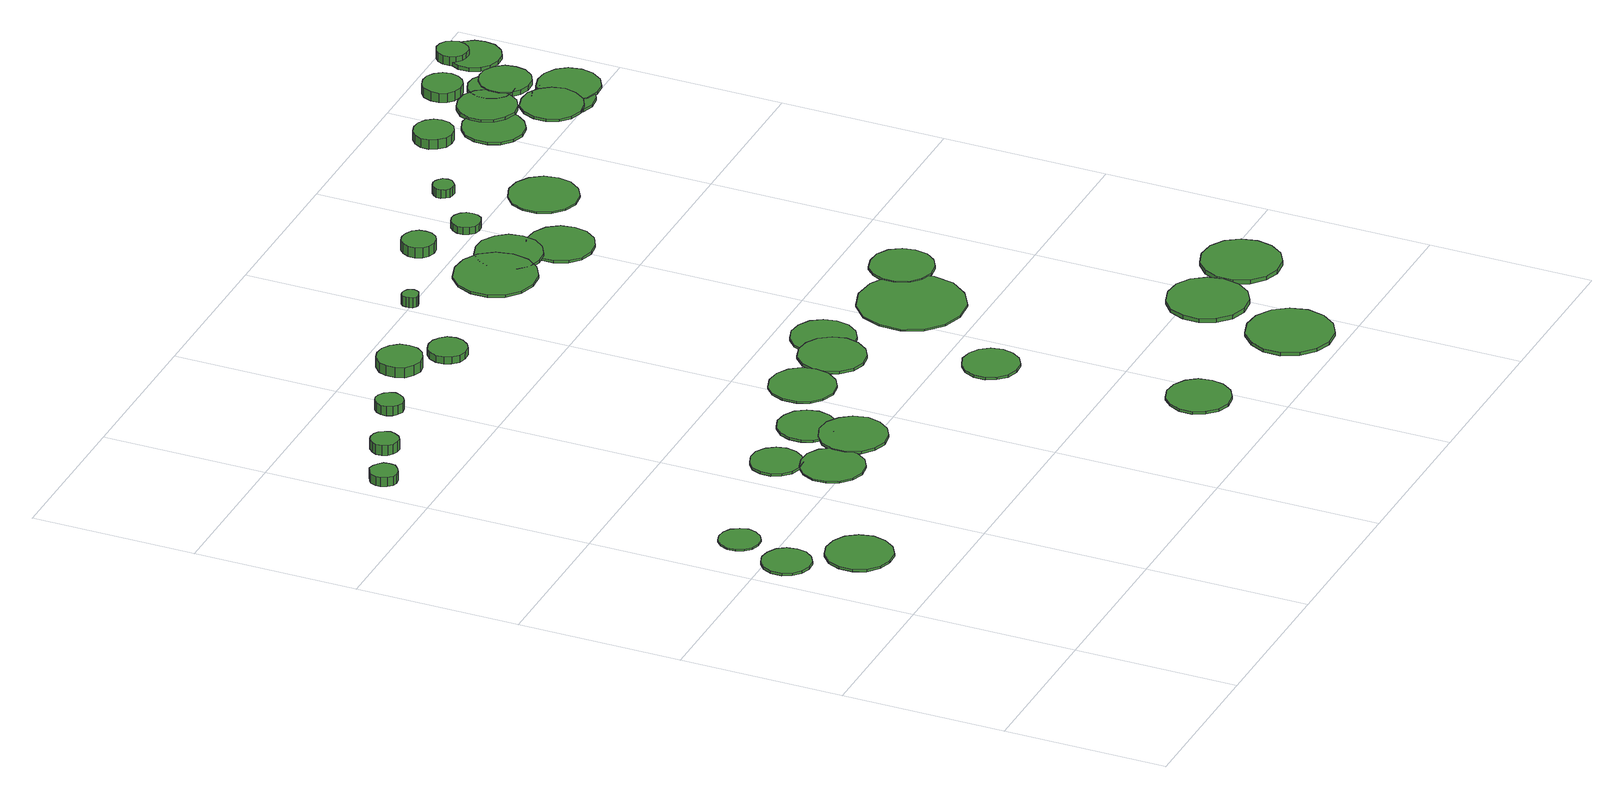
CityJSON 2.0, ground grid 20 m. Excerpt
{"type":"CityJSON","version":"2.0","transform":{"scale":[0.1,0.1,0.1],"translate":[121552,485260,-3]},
"CityObjects":{
"tree1":{"type":"SolitaryVegetationObject","attributes":{"function":"something"},"geometry":[{"type":"MultiSurface","lod":"1","boundaries":[[[0,1,2,3,4,5,6,7,8,9,10,11,12,13,14]],[[15,16,17,18,19,20,21,22,23,24,25,26,27,28,29]],[[0,29,28,1]],[[1,28,27,2]],[[2,27,26,3]],[[3,26,25,4]],[[4,25,24,5]],[[5,24,23,6]],[[6,23,22,7]],[[7,22,21,8]],[[8,21,20,9]],[[9,20,19,10]],[[10,19,18,11]],[[11,18,17,12]],[[12,17,16,13]],[[13,16,15,14]],[[14,15,29,0]]]}]},
"tree2":{"type":"SolitaryVegetationObject","attributes":{"function":"something"},"geometry":[{"type":"MultiSurface","lod":"1","boundaries":[[[30,31,32,33,34,35,36,37,38,39,40,41,42,43,44]],[[45,46,47,48,49,50,51,52,53,54,55,56,57,58,59]],[[30,59,58,31]],[[31,58,57,32]],[[32,57,56,33]],[[33,56,55,34]],[[34,55,54,35]],[[35,54,53,36]],[[36,53,52,37]],[[37,52,51,38]],[[38,51,50,39]],[[39,50,49,40]],[[40,49,48,41]],[[41,48,47,42]],[[42,47,46,43]],[[43,46,45,44]],[[44,45,59,30]]]}]},
"tree3":{"type":"SolitaryVegetationObject","attributes":{"function":"something"},"geometry":[{"type":"MultiSurface","lod":"1","boundaries":[[[60,61,62,63,64,65,66,67,68,69,70,71,72,73,74]],[[75,76,77,78,79,80,81,82,83,84,85,86,87,88,89]],[[60,89,88,61]],[[61,88,87,62]],[[62,87,86,63]],[[63,86,85,64]],[[64,85,84,65]],[[65,84,83,66]],[[66,83,82,67]],[[67,82,81,68]],[[68,81,80,69]],[[69,80,79,70]],[[70,79,78,71]],[[71,78,77,72]],[[72,77,76,73]],[[73,76,75,74]],[[74,75,89,60]]]}]},
"tree4":{"type":"SolitaryVegetationObject","attributes":{"function":"something"},"geometry":[{"type":"MultiSurface","lod":"1","boundaries":[[[90,91,92,93,94,95,96,97,98,99,100,101,102,103,104]],[[105,106,107,108,109,110,111,112,113,114,115,116,117,118,119]],[[90,119,118,91]],[[91,118,117,92]],[[92,117,116,93]],[[93,116,115,94]],[[94,115,114,95]],[[95,114,113,96]],[[96,113,112,97]],[[97,112,111,98]],[[98,111,110,99]],[[99,110,109,100]],[[100,109,108,101]],[[101,108,107,102]],[[102,107,106,103]],[[103,106,105,104]],[[104,105,119,90]]]}]},
"tree5":{"type":"SolitaryVegetationObject","attributes":{"function":"something"},"geometry":[{"type":"MultiSurface","lod":"1","boundaries":[[[120,121,122,123,124,125,126,127,128,129,130,131,132,133,134]],[[135,136,137,138,139,140,141,142,143,144,145,146,147,148,149]],[[120,149,148,121]],[[121,148,147,122]],[[122,147,146,123]],[[123,146,145,124]],[[124,145,144,125]],[[125,144,143,126]],[[126,143,142,127]],[[127,142,141,128]],[[128,141,140,129]],[[129,140,139,130]],[[130,139,138,131]],[[131,138,137,132]],[[132,137,136,133]],[[133,136,135,134]],[[134,135,149,120]]]}]},
"tree6":{"type":"SolitaryVegetationObject","attributes":{"function":"something"},"geometry":[{"type":"MultiSurface","lod":"1","boundaries":[[[150,151,152,153,154,155,156,157,158,159,160,161,162,163,164]],[[165,166,167,168,169,170,171,172,173,174,175,176,177,178,179]],[[150,179,178,151]],[[151,178,177,152]],[[152,177,176,153]],[[153,176,175,154]],[[154,175,174,155]],[[155,174,173,156]],[[156,173,172,157]],[[157,172,171,158]],[[158,171,170,159]],[[159,170,169,160]],[[160,169,168,161]],[[161,168,167,162]],[[162,167,166,163]],[[163,166,165,164]],[[164,165,179,150]]]}]},
"tree7":{"type":"SolitaryVegetationObject","attributes":{"function":"something"},"geometry":[{"type":"MultiSurface","lod":"1","boundaries":[[[180,181,182,183,184,185,186,187,188,189,190,191,192,193,194]],[[195,196,197,198,199,200,201,202,203,204,205,206,207,208,209]],[[180,209,208,181]],[[181,208,207,182]],[[182,207,206,183]],[[183,206,205,184]],[[184,205,204,185]],[[185,204,203,186]],[[186,203,202,187]],[[187,202,201,188]],[[188,201,200,189]],[[189,200,199,190]],[[190,199,198,191]],[[191,198,197,192]],[[192,197,196,193]],[[193,196,195,194]],[[194,195,209,180]]]}]},
"tree8":{"type":"SolitaryVegetationObject","attributes":{"function":"something"},"geometry":[{"type":"MultiSurface","lod":"1","boundaries":[[[210,211,212,213,214,215,216,217,218,219,220,221,222,223,224]],[[225,226,227,228,229,230,231,232,233,234,235,236,237,238,239]],[[210,239,238,211]],[[211,238,237,212]],[[212,237,236,213]],[[213,236,235,214]],[[214,235,234,215]],[[215,234,233,216]],[[216,233,232,217]],[[217,232,231,218]],[[218,231,230,219]],[[219,230,229,220]],[[220,229,228,221]],[[221,228,227,222]],[[222,227,226,223]],[[223,226,225,224]],[[224,225,239,210]]]}]},
"tree9":{"type":"SolitaryVegetationObject","attributes":{"function":"something"},"geometry":[{"type":"MultiSurface","lod":"1","boundaries":[[[240,241,242,243,244,245,246,247,248,249,250,251,252,253,254]],[[255,256,257,258,259,260,261,262,263,264,265,266,267,268,269]],[[240,269,268,241]],[[241,268,267,242]],[[242,267,266,243]],[[243,266,265,244]],[[244,265,264,245]],[[245,264,263,246]],[[246,263,262,247]],[[247,262,261,248]],[[248,261,260,249]],[[249,260,259,250]],[[250,259,258,251]],[[251,258,257,252]],[[252,257,256,253]],[[253,256,255,254]],[[254,255,269,240]]]}]},
"tree10":{"type":"SolitaryVegetationObject","attributes":{"function":"something"},"geometry":[{"type":"MultiSurface","lod":"1","boundaries":[[[270,271,272,273,274,275,276,277,278,279,280,281,282,283,284]],[[285,286,287,288,289,290,291,292,293,294,295,296,297,298,299]],[[270,299,298,271]],[[271,298,297,272]],[[272,297,296,273]],[[273,296,295,274]],[[274,295,294,275]],[[275,294,293,276]],[[276,293,292,277]],[[277,292,291,278]],[[278,291,290,279]],[[279,290,289,280]],[[280,289,288,281]],[[281,288,287,282]],[[282,287,286,283]],[[283,286,285,284]],[[284,285,299,270]]]}]},
"tree11":{"type":"SolitaryVegetationObject","attributes":{"function":"something"},"geometry":[{"type":"MultiSurface","lod":"1","boundaries":[[[300,301,302,303,304,305,306,307,308,309,310,311,312,313,314]],[[315,316,317,318,319,320,321,322,323,324,325,326,327,328,329]],[[300,329,328,301]],[[301,328,327,302]],[[302,327,326,303]],[[303,326,325,304]],[[304,325,324,305]],[[305,324,323,306]],[[306,323,322,307]],[[307,322,321,308]],[[308,321,320,309]],[[309,320,319,310]],[[310,319,318,311]],[[311,318,317,312]],[[312,317,316,313]],[[313,316,315,314]],[[314,315,329,300]]]}]},
"tree12":{"type":"SolitaryVegetationObject","attributes":{"function":"something"},"geometry":[{"type":"MultiSurface","lod":"1","boundaries":[[[330,331,332,333,334,335,336,337,338,339,340,341,342,343,344]],[[345,346,347,348,349,350,351,352,353,354,355,356,357,358,359]],[[330,359,358,331]],[[331,358,357,332]],[[332,357,356,333]],[[333,356,355,334]],[[334,355,354,335]],[[335,354,353,336]],[[336,353,352,337]],[[337,352,351,338]],[[338,351,350,339]],[[339,350,349,340]],[[340,349,348,341]],[[341,348,347,342]],[[342,347,346,343]],[[343,346,345,344]],[[344,345,359,330]]]}]},
"tree13":{"type":"SolitaryVegetationObject","attributes":{"function":"something"},"geometry":[{"type":"MultiSurface","lod":"1","boundaries":[[[360,361,362,363,364,365,366,367,368,369,370,371,372,373,374]],[[375,376,377,378,379,380,381,382,383,384,385,386,387,388,389]],[[360,389,388,361]],[[361,388,387,362]],[[362,387,386,363]],[[363,386,385,364]],[[364,385,384,365]],[[365,384,383,366]],[[366,383,382,367]],[[367,382,381,368]],[[368,381,380,369]],[[369,380,379,370]],[[370,379,378,371]],[[371,378,377,372]],[[372,377,376,373]],[[373,376,375,374]],[[374,375,389,360]]]}]},
"tree14":{"type":"SolitaryVegetationObject","attributes":{"function":"something"},"geometry":[{"type":"MultiSurface","lod":"1","boundaries":[[[390,391,392,393,394,395,396,397,398,399,400,401,402,403,404]],[[405,406,407,408,409,410,411,412,413,414,415,416,417,418,419]],[[390,419,418,391]],[[391,418,417,392]],[[392,417,416,393]],[[393,416,415,394]],[[394,415,414,395]],[[395,414,413,396]],[[396,413,412,397]],[[397,412,411,398]],[[398,411,410,399]],[[399,410,409,400]],[[400,409,408,401]],[[401,408,407,402]],[[402,407,406,403]],[[403,406,405,404]],[[404,405,419,390]]]}]},
"tree15":{"type":"SolitaryVegetationObject","attributes":{"function":"something"},"geometry":[{"type":"MultiSurface","lod":"1","boundaries":[[[420,421,422,423,424,425,426,427,428,429,430,431,432,433,434]],[[435,436,437,438,439,440,441,442,443,444,445,446,447,448,449]],[[420,449,448,421]],[[421,448,447,422]],[[422,447,446,423]],[[423,446,445,424]],[[424,445,444,425]],[[425,444,443,426]],[[426,443,442,427]],[[427,442,441,428]],[[428,441,440,429]],[[429,440,439,430]],[[430,439,438,431]],[[431,438,437,432]],[[432,437,436,433]],[[433,436,435,434]],[[434,435,449,420]]]}]},
"tree16":{"type":"SolitaryVegetationObject","attributes":{"function":"something"},"geometry":[{"type":"MultiSurface","lod":"1","boundaries":[[[450,451,452,453,454,455,456,457,458,459,460,461,462,463,464]],[[465,466,467,468,469,470,471,472,473,474,475,476,477,478,479]],[[450,479,478,451]],[[451,478,477,452]],[[452,477,476,453]],[[453,476,475,454]],[[454,475,474,455]],[[455,474,473,456]],[[456,473,472,457]],[[457,472,471,458]],[[458,471,470,459]],[[459,470,469,460]],[[460,469,468,461]],[[461,468,467,462]],[[462,467,466,463]],[[463,466,465,464]],[[464,465,479,450]]]}]},
"tree17":{"type":"SolitaryVegetationObject","attributes":{"function":"something"},"geometry":[{"type":"MultiSurface","lod":"1","boundaries":[[[480,481,482,483,484,485,486,487,488,489,490,491,492,493,494]],[[495,496,497,498,499,500,501,502,503,504,505,506,507,508,509]],[[480,509,508,481]],[[481,508,507,482]],[[482,507,506,483]],[[483,506,505,484]],[[484,505,504,485]],[[485,504,503,486]],[[486,503,502,487]],[[487,502,501,488]],[[488,501,500,489]],[[489,500,499,490]],[[490,499,498,491]],[[491,498,497,492]],[[492,497,496,493]],[[493,496,495,494]],[[494,495,509,480]]]}]},
"tree18":{"type":"SolitaryVegetationObject","attributes":{"function":"something"},"geometry":[{"type":"MultiSurface","lod":"1","boundaries":[[[510,511,512,513,514,515,516,517,518,519,520,521,522,523,524]],[[525,526,527,528,529,530,531,532,533,534,535,536,537,538,539]],[[510,539,538,511]],[[511,538,537,512]],[[512,537,536,513]],[[513,536,535,514]],[[514,535,534,515]],[[515,534,533,516]],[[516,533,532,517]],[[517,532,531,518]],[[518,531,530,519]],[[519,530,529,520]],[[520,529,528,521]],[[521,528,527,522]],[[522,527,526,523]],[[523,526,525,524]],[[524,525,539,510]]]}]},
"tree19":{"type":"SolitaryVegetationObject","attributes":{"function":"something"},"geometry":[{"type":"MultiSurface","lod":"1","boundaries":[[[540,541,542,543,544,545,546,547,548,549,550,551,552,553,554]],[[555,556,557,558,559,560,561,562,563,564,565,566,567,568,569]],[[540,569,568,541]],[[541,568,567,542]],[[542,567,566,543]],[[543,566,565,544]],[[544,565,564,545]],[[545,564,563,546]],[[546,563,562,547]],[[547,562,561,548]],[[548,561,560,549]],[[549,560,559,550]],[[550,559,558,551]],[[551,558,557,552]],[[552,557,556,553]],[[553,556,555,554]],[[554,555,569,540]]]}]},
"tree20":{"type":"SolitaryVegetationObject","attributes":{"function":"something"},"geometry":[{"type":"MultiSurface","lod":"1","boundaries":[[[570,571,572,573,574,575,576,577,578,579,580,581,582,583,584]],[[585,586,587,588,589,590,591,592,593,594,595,596,597,598,599]],[[570,599,598,571]],[[571,598,597,572]],[[572,597,596,573]],[[573,596,595,574]],[[574,595,594,575]],[[575,594,593,576]],[[576,593,592,577]],[[577,592,591,578]],[[578,591,590,579]],[[579,590,589,580]],[[580,589,588,581]],[[581,588,587,582]],[[582,587,586,583]],[[583,586,585,584]],[[584,585,599,570]]]}]},
"tree21":{"type":"SolitaryVegetationObject","attributes":{"function":"something"},"geometry":[{"type":"MultiSurface","lod":"1","boundaries":[[[600,601,602,603,604,605,606,607,608,609,610,611,612,613,614]],[[615,616,617,618,619,620,621,622,623,624,625,626,627,628,629]],[[600,629,628,601]],[[601,628,627,602]],[[602,627,626,603]],[[603,626,625,604]],[[604,625,624,605]],[[605,624,623,606]],[[606,623,622,607]],[[607,622,621,608]],[[608,621,620,609]],[[609,620,619,610]],[[610,619,618,611]],[[611,618,617,612]],[[612,617,616,613]],[[613,616,615,614]],[[614,615,629,600]]]}]},
"tree22":{"type":"SolitaryVegetationObject","attributes":{"function":"something"},"geometry":[{"type":"MultiSurface","lod":"1","boundaries":[[[630,631,632,633,634,635,636,637,638,639,640,641,642,643,644]],[[645,646,647,648,649,650,651,652,653,654,655,656,657,658,659]],[[630,659,658,631]],[[631,658,657,632]],[[632,657,656,633]],[[633,656,655,634]],[[634,655,654,635]],[[635,654,653,636]],[[636,653,652,637]],[[637,652,651,638]],[[638,651,650,639]],[[639,650,649,640]],[[640,649,648,641]],[[641,648,647,642]],[[642,647,646,643]],[[643,646,645,644]],[[644,645,659,630]]]}]},
"tree23":{"type":"SolitaryVegetationObject","attributes":{"function":"something"},"geometry":[{"type":"MultiSurface","lod":"1","boundaries":[[[660,661,662,663,664,665,666,667,668,669,670,671,672,673,674]],[[675,676,677,678,679,680,681,682,683,684,685,686,687,688,689]],[[660,689,688,661]],[[661,688,687,662]],[[662,687,686,663]],[[663,686,685,664]],[[664,685,684,665]],[[665,684,683,666]],[[666,683,682,667]],[[667,682,681,668]],[[668,681,680,669]],[[669,680,679,670]],[[670,679,678,671]],[[671,678,677,672]],[[672,677,676,673]],[[673,676,675,674]],[[674,675,689,660]]]}]},
"tree24":{"type":"SolitaryVegetationObject","attributes":{"function":"something"},"geometry":[{"type":"MultiSurface","lod":"1","boundaries":[[[690,691,692,693,694,695,696,697,698,699,700,701,702,703,704]],[[705,706,707,708,709,710,711,712,713,714,715,716,717,718,719]],[[690,719,718,691]],[[691,718,717,692]],[[692,717,716,693]],[[693,716,715,694]],[[694,715,714,695]],[[695,714,713,696]],[[696,713,712,697]],[[697,712,711,698]],[[698,711,710,699]],[[699,710,709,700]],[[700,709,708,701]],[[701,708,707,702]],[[702,707,706,703]],[[703,706,705,704]],[[704,705,719,690]]]}]},
"tree25":{"type":"SolitaryVegetationObject","attributes":{"function":"something"},"geometry":[{"type":"MultiSurface","lod":"1","boundaries":[[[720,721,722,723,724,725,726,727,728,729,730,731,732,733,734]],[[735,736,737,738,739,740,741,742,743,744,745,746,747,748,749]],[[720,749,748,721]],[[721,748,747,722]],[[722,747,746,723]],[[723,746,745,724]],[[724,745,744,725]],[[725,744,743,726]],[[726,743,742,727]],[[727,742,741,728]],[[728,741,740,729]],[[729,740,739,730]],[[730,739,738,731]],[[731,738,737,732]],[[732,737,736,733]],[[733,736,735,734]],[[734,735,749,720]]]}]},
"tree26":{"type":"SolitaryVegetationObject","attributes":{"function":"something"},"geometry":[{"type":"MultiSurface","lod":"1","boundaries":[[[750,751,752,753,754,755,756,757,758,759,760,761,762,763,764]],[[765,766,767,768,769,770,771,772,773,774,775,776,777,778,779]],[[750,779,778,751]],[[751,778,777,752]],[[752,777,776,753]],[[753,776,775,754]],[[754,775,774,755]],[[755,774,773,756]],[[756,773,772,757]],[[757,772,771,758]],[[758,771,770,759]],[[759,770,769,760]],[[760,769,768,761]],[[761,768,767,762]],[[762,767,766,763]],[[763,766,765,764]],[[764,765,779,750]]]}]},
"tree27":{"type":"SolitaryVegetationObject","attributes":{"function":"something"},"geometry":[{"type":"MultiSurface","lod":"1","boundaries":[[[780,781,782,783,784,785,786,787,788,789,790,791,792,793,794]],[[795,796,797,798,799,800,801,802,803,804,805,806,807,808,809]],[[780,809,808,781]],[[781,808,807,782]],[[782,807,806,783]],[[783,806,805,784]],[[784,805,804,785]],[[785,804,803,786]],[[786,803,802,787]],[[787,802,801,788]],[[788,801,800,789]],[[789,800,799,790]],[[790,799,798,791]],[[791,798,797,792]],[[792,797,796,793]],[[793,796,795,794]],[[794,795,809,780]]]}]},
"tree28":{"type":"SolitaryVegetationObject","attributes":{"function":"something"},"geometry":[{"type":"MultiSurface","lod":"1","boundaries":[[[810,811,812,813,814,815,816,817,818,819,820,821,822,823,824]],[[825,826,827,828,829,830,831,832,833,834,835,836,837,838,839]],[[810,839,838,811]],[[811,838,837,812]],[[812,837,836,813]],[[813,836,835,814]],[[814,835,834,815]],[[815,834,833,816]],[[816,833,832,817]],[[817,832,831,818]],[[818,831,830,819]],[[819,830,829,820]],[[820,829,828,821]],[[821,828,827,822]],[[822,827,826,823]],[[823,826,825,824]],[[824,825,839,810]]]}]},
"tree29":{"type":"SolitaryVegetationObject","attributes":{"function":"something"},"geometry":[{"type":"MultiSurface","lod":"1","boundaries":[[[840,841,842,843,844,845,846,847,848,849,850,851,852,853,854]],[[855,856,857,858,859,860,861,862,863,864,865,866,867,868,869]],[[840,869,868,841]],[[841,868,867,842]],[[842,867,866,843]],[[843,866,865,844]],[[844,865,864,845]],[[845,864,863,846]],[[846,863,862,847]],[[847,862,861,848]],[[848,861,860,849]],[[849,860,859,850]],[[850,859,858,851]],[[851,858,857,852]],[[852,857,856,853]],[[853,856,855,854]],[[854,855,869,840]]]}]},
"tree30":{"type":"SolitaryVegetationObject","attributes":{"function":"something"},"geometry":[{"type":"MultiSurface","lod":"1","boundaries":[[[870,871,872,873,874,875,876,877,878,879,880,881,882,883,884]],[[885,886,887,888,889,890,891,892,893,894,895,896,897,898,899]],[[870,899,898,871]],[[871,898,897,872]],[[872,897,896,873]],[[873,896,895,874]],[[874,895,894,875]],[[875,894,893,876]],[[876,893,892,877]],[[877,892,891,878]],[[878,891,890,879]],[[879,890,889,880]],[[880,889,888,881]],[[881,888,887,882]],[[882,887,886,883]],[[883,886,885,884]],[[884,885,899,870]]]}]},
"tree31":{"type":"SolitaryVegetationObject","attributes":{"function":"something"},"geometry":[{"type":"MultiSurface","lod":"1","boundaries":[[[900,901,902,903,904,905,906,907,908,909,910,911,912,913,914]],[[915,916,917,918,919,920,921,922,923,924,925,926,927,928,929]],[[900,929,928,901]],[[901,928,927,902]],[[902,927,926,903]],[[903,926,925,904]],[[904,925,924,905]],[[905,924,923,906]],[[906,923,922,907]],[[907,922,921,908]],[[908,921,920,909]],[[909,920,919,910]],[[910,919,918,911]],[[911,918,917,912]],[[912,917,916,913]],[[913,916,915,914]],[[914,915,929,900]]]}]},
"tree32":{"type":"SolitaryVegetationObject","attributes":{"function":"something"},"geometry":[{"type":"MultiSurface","lod":"1","boundaries":[[[930,931,932,933,934,935,936,937,938,939,940,941,942,943,944]],[[945,946,947,948,949,950,951,952,953,954,955,956,957,958,959]],[[930,959,958,931]],[[931,958,957,932]],[[932,957,956,933]],[[933,956,955,934]],[[934,955,954,935]],[[935,954,953,936]],[[936,953,952,937]],[[937,952,951,938]],[[938,951,950,939]],[[939,950,949,940]],[[940,949,948,941]],[[941,948,947,942]],[[942,947,946,943]],[[943,946,945,944]],[[944,945,959,930]]]}]},
"tree33":{"type":"SolitaryVegetationObject","attributes":{"function":"something"},"geometry":[{"type":"MultiSurface","lod":"1","boundaries":[[[960,961,962,963,964,965,966,967,968,969,970,971,972,973,974]],[[975,976,977,978,979,980,981,982,983,984,985,986,987,988,989]],[[960,989,988,961]],[[961,988,987,962]],[[962,987,986,963]],[[963,986,985,964]],[[964,985,984,965]],[[965,984,983,966]],[[966,983,982,967]],[[967,982,981,968]],[[968,981,980,969]],[[969,980,979,970]],[[970,979,978,971]],[[971,978,977,972]],[[972,977,976,973]],[[973,976,975,974]],[[974,975,989,960]]]}]},
"tree34":{"type":"SolitaryVegetationObject","attributes":{"function":"something"},"geometry":[{"type":"MultiSurface","lod":"1","boundaries":[[[990,991,992,993,994,995,996,997,998,999,1000,1001,1002,1003,1004]],[[1005,1006,1007,1008,1009,1010,1011,1012,1013,1014,1015,1016,1017,1018,1019]],[[990,1019,1018,991]],[[991,1018,1017,992]],[[992,1017,1016,993]],[[993,1016,1015,994]],[[994,1015,1014,995]],[[995,1014,1013,996]],[[996,1013,1012,997]],[[997,1012,1011,998]],[[998,1011,1010,999]],[[999,1010,1009,1000]],[[1000,1009,1008,1001]],[[1001,1008,1007,1002]],[[1002,1007,1006,1003]],[[1003,1006,1005,1004]],[[1004,1005,1019,990]]]}]},
"tree35":{"type":"SolitaryVegetationObject","attributes":{"function":"something"},"geometry":[{"type":"MultiSurface","lod":"1","boundaries":[[[1020,1021,1022,1023,1024,1025,1026,1027,1028,1029,1030,1031,1032,1033,1034]],[[1035,1036,1037,1038,1039,1040,1041,1042,1043,1044,1045,1046,1047,1048,1049]],[[1020,1049,1048,1021]],[[1021,1048,1047,1022]],[[1022,1047,1046,1023]],[[1023,1046,1045,1024]],[[1024,1045,1044,1025]],[[1025,1044,1043,1026]],[[1026,1043,1042,1027]],[[1027,1042,1041,1028]],[[1028,1041,1040,1029]],[[1029,1040,1039,1030]],[[1030,1039,1038,1031]],[[1031,1038,1037,1032]],[[1032,1037,1036,1033]],[[1033,1036,1035,1034]],[[1034,1035,1049,1020]]]}]},
"tree36":{"type":"SolitaryVegetationObject","attributes":{"function":"something"},"geometry":[{"type":"MultiSurface","lod":"1","boundaries":[[[1050,1051,1052,1053,1054,1055,1056,1057,1058,1059,1060,1061,1062,1063,1064]],[[1065,1066,1067,1068,1069,1070,1071,1072,1073,1074,1075,1076,1077,1078,1079]],[[1050,1079,1078,1051]],[[1051,1078,1077,1052]],[[1052,1077,1076,1053]],[[1053,1076,1075,1054]],[[1054,1075,1074,1055]],[[1055,1074,1073,1056]],[[1056,1073,1072,1057]],[[1057,1072,1071,1058]],[[1058,1071,1070,1059]],[[1059,1070,1069,1060]],[[1060,1069,1068,1061]],[[1061,1068,1067,1062]],[[1062,1067,1066,1063]],[[1063,1066,1065,1064]],[[1064,1065,1079,1050]]]}]},
"tree37":{"type":"SolitaryVegetationObject","attributes":{"function":"something"},"geometry":[{"type":"MultiSurface","lod":"1","boundaries":[[[1080,1081,1082,1083,1084,1085,1086,1087,1088,1089,1090,1091,1092,1093,1094]],[[1095,1096,1097,1098,1099,1100,1101,1102,1103,1104,1105,1106,1107,1108,1109]],[[1080,1109,1108,1081]],[[1081,1108,1107,1082]],[[1082,1107,1106,1083]],[[1083,1106,1105,1084]],[[1084,1105,1104,1085]],[[1085,1104,1103,1086]],[[1086,1103,1102,1087]],[[1087,1102,1101,1088]],[[1088,1101,1100,1089]],[[1089,1100,1099,1090]],[[1090,1099,1098,1091]],[[1091,1098,1097,1092]],[[1092,1097,1096,1093]],[[1093,1096,1095,1094]],[[1094,1095,1109,1080]]]}]},
"tree38":{"type":"SolitaryVegetationObject","attributes":{"function":"something"},"geometry":[{"type":"MultiSurface","lod":"1","boundaries":[[[1110,1111,1112,1113,1114,1115,1116,1117,1118,1119,1120,1121,1122,1123,1124]],[[1125,1126,1127,1128,1129,1130,1131,1132,1133,1134,1135,1136,1137,1138,1139]],[[1110,1139,1138,1111]],[[1111,1138,1137,1112]],[[1112,1137,1136,1113]],[[1113,1136,1135,1114]],[[1114,1135,1134,1115]],[[1115,1134,1133,1116]],[[1116,1133,1132,1117]],[[1117,1132,1131,1118]],[[1118,1131,1130,1119]],[[1119,1130,1129,1120]],[[1120,1129,1128,1121]],[[1121,1128,1127,1122]],[[1122,1127,1126,1123]],[[1123,1126,1125,1124]],[[1124,1125,1139,1110]]]}]},
"tree39":{"type":"SolitaryVegetationObject","attributes":{"function":"something"},"geometry":[{"type":"MultiSurface","lod":"1","boundaries":[[[1140,1141,1142,1143,1144,1145,1146,1147,1148,1149,1150,1151,1152,1153,1154]],[[1155,1156,1157,1158,1159,1160,1161,1162,1163,1164,1165,1166,1167,1168,1169]],[[1140,1169,1168,1141]],[[1141,1168,1167,1142]],[[1142,1167,1166,1143]],[[1143,1166,1165,1144]],[[1144,1165,1164,1145]],[[1145,1164,1163,1146]],[[1146,1163,1162,1147]],[[1147,1162,1161,1148]],[[1148,1161,1160,1149]],[[1149,1160,1159,1150]],[[1150,1159,1158,1151]],[[1151,1158,1157,1152]],[[1152,1157,1156,1153]],[[1153,1156,1155,1154]],[[1154,1155,1169,1140]]]}]},
"tree40":{"type":"SolitaryVegetationObject","attributes":{"function":"something"},"geometry":[{"type":"MultiSurface","lod":"1","boundaries":[[[1170,1171,1172,1173,1174,1175,1176,1177,1178,1179,1180,1181,1182,1183,1184]],[[1185,1186,1187,1188,1189,1190,1191,1192,1193,1194,1195,1196,1197,1198,1199]],[[1170,1199,1198,1171]],[[1171,1198,1197,1172]],[[1172,1197,1196,1173]],[[1173,1196,1195,1174]],[[1174,1195,1194,1175]],[[1175,1194,1193,1176]],[[1176,1193,1192,1177]],[[1177,1192,1191,1178]],[[1178,1191,1190,1179]],[[1179,1190,1189,1180]],[[1180,1189,1188,1181]],[[1181,1188,1187,1182]],[[1182,1187,1186,1183]],[[1183,1186,1185,1184]],[[1184,1185,1199,1170]]]}]},
"tree41":{"type":"SolitaryVegetationObject","attributes":{"function":"something"},"geometry":[{"type":"MultiSurface","lod":"1","boundaries":[[[1200,1201,1202,1203,1204,1205,1206,1207,1208,1209,1210,1211,1212,1213,1214]],[[1215,1216,1217,1218,1219,1220,1221,1222,1223,1224,1225,1226,1227,1228,1229]],[[1200,1229,1228,1201]],[[1201,1228,1227,1202]],[[1202,1227,1226,1203]],[[1203,1226,1225,1204]],[[1204,1225,1224,1205]],[[1205,1224,1223,1206]],[[1206,1223,1222,1207]],[[1207,1222,1221,1208]],[[1208,1221,1220,1209]],[[1209,1220,1219,1210]],[[1210,1219,1218,1211]],[[1211,1218,1217,1212]],[[1212,1217,1216,1213]],[[1213,1216,1215,1214]],[[1214,1215,1229,1200]]]}]}
},
"vertices":[
[73,375,17],[71,387,17],[64,397,17],[53,403,17],[41,405,17],[29,401,17],[20,393,17],[15,382,17],[15,369,17],[20,358,17],[29,350,17],[41,346,17],[53,347,17],[64,354,17],[71,363,17],[71,363,14],[64,354,14],[53,347,14],[41,346,14],[29,350,14],[20,358,14],[15,369,14],[15,382,14],[20,393,14],[29,401,14],[41,405,14],[53,403,14],[64,397,14],[71,387,14],[73,375,14],
[136,308,16],[132,325,16],[123,338,16],[108,346,16],[92,348,16],[76,343,16],[63,332,16],[57,317,16],[57,300,16],[63,285,16],[76,274,16],[92,269,16],[108,270,16],[123,279,16],[132,292,16],[132,292,13],[123,279,13],[108,270,13],[92,269,13],[76,274,13],[63,285,13],[57,300,13],[57,317,13],[63,332,13],[76,343,13],[92,348,13],[108,346,13],[123,338,13],[132,325,13],[136,308,13],
[94,444,16],[91,454,16],[85,463,16],[76,468,16],[66,469,16],[56,466,16],[49,459,16],[45,449,16],[45,439,16],[49,430,16],[56,423,16],[66,420,16],[76,421,16],[85,426,16],[91,434,16],[91,434,14],[85,426,14],[76,421,14],[66,420,14],[56,423,14],[49,430,14],[45,439,14],[45,449,14],[49,459,14],[56,466,14],[66,469,14],[76,468,14],[85,463,14],[91,454,14],[94,444,14],
[38,863,34],[37,870,34],[32,875,34],[26,879,34],[19,880,34],[13,877,34],[8,873,34],[5,866,34],[5,860,34],[8,853,34],[13,848,34],[19,846,34],[26,847,34],[32,851,34],[37,856,34],[37,856,22],[32,851,22],[26,847,22],[19,846,22],[13,848,22],[8,853,22],[5,860,22],[5,866,22],[8,873,22],[13,877,22],[19,880,22],[26,879,22],[32,875,22],[37,870,22],[38,863,22],
[103,890,35],[101,897,35],[97,903,35],[91,906,35],[84,907,35],[78,905,35],[73,900,35],[70,894,35],[70,887,35],[73,881,35],[78,876,35],[84,874,35],[91,874,35],[97,878,35],[101,884,35],[101,884,22],[97,878,22],[91,874,22],[84,874,22],[78,876,22],[73,881,22],[70,887,22],[70,894,22],[73,900,22],[78,905,22],[84,907,22],[91,906,22],[97,903,22],[101,897,22],[103,890,22],
[303,415,16],[300,431,16],[291,444,16],[277,452,16],[261,453,16],[246,448,16],[234,438,16],[227,423,16],[227,407,16],[234,393,16],[246,382,16],[261,377,16],[277,379,16],[291,387,16],[300,400,16],[300,400,14],[291,387,14],[277,379,14],[261,377,14],[246,382,14],[234,393,14],[227,407,14],[227,423,14],[234,438,14],[246,448,14],[261,453,14],[277,452,14],[291,444,14],[300,431,14],[303,415,14],
[279,478,16],[276,490,16],[269,500,16],[258,507,16],[245,508,16],[233,504,16],[223,496,16],[218,484,16],[218,471,16],[223,460,16],[233,451,16],[245,447,16],[258,448,16],[269,455,16],[276,465,16],[276,465,13],[269,455,13],[258,448,13],[245,447,13],[233,451,13],[223,460,13],[218,471,13],[218,484,13],[223,496,13],[233,504,13],[245,508,13],[258,507,13],[269,500,13],[276,490,13],[279,478,13],
[189,922,33],[187,929,33],[183,934,33],[177,938,33],[170,939,33],[164,937,33],[159,932,33],[156,926,33],[156,919,33],[159,912,33],[164,908,33],[170,905,33],[177,906,33],[183,910,33],[187,915,33],[187,915,21],[183,910,21],[177,906,21],[170,905,21],[164,908,21],[159,912,21],[156,919,21],[156,926,21],[159,932,21],[164,937,21],[170,939,21],[177,938,21],[183,934,21],[187,929,21],[189,922,21],
[378,421,17],[374,438,17],[364,451,17],[350,460,17],[333,462,17],[317,456,17],[304,445,17],[297,430,17],[297,413,17],[304,397,17],[317,386,17],[333,381,17],[350,383,17],[364,391,17],[374,405,17],[374,405,14],[364,391,14],[350,383,14],[333,381,14],[317,386,14],[304,397,14],[297,413,14],[297,430,14],[304,445,14],[317,456,14],[333,462,14],[350,460,14],[364,451,14],[374,438,14],[378,421,14],
[370,478,16],[367,492,16],[359,504,16],[346,511,16],[332,513,16],[318,508,16],[307,498,16],[302,485,16],[302,471,16],[307,458,16],[318,448,16],[332,444,16],[346,445,16],[359,452,16],[367,464,16],[367,464,13],[359,452,13],[346,445,13],[332,444,13],[318,448,13],[307,458,13],[302,471,13],[302,485,13],[307,498,13],[318,508,13],[332,513,13],[346,511,13],[359,504,13],[367,492,13],[370,478,13],
[292,950,34],[290,961,34],[283,970,34],[273,976,34],[262,977,34],[252,974,34],[243,966,34],[239,956,34],[239,945,34],[243,934,34],[252,927,34],[262,923,34],[273,925,34],[283,930,34],[290,939,34],[290,939,21],[283,930,21],[273,925,21],[262,923,21],[252,927,21],[243,934,21],[239,945,21],[239,956,21],[243,966,21],[252,974,21],[262,977,21],[273,976,21],[283,970,21],[290,961,21],[292,950,21],
[453,518,18],[450,534,18],[440,547,18],[426,555,18],[410,557,18],[394,552,18],[382,541,18],[376,526,18],[376,509,18],[382,494,18],[394,484,18],[410,478,18],[426,480,18],[440,488,18],[450,502,18],[450,502,16],[440,488,16],[426,480,16],[410,478,16],[394,484,16],[382,494,16],[376,509,16],[376,526,16],[382,541,16],[394,552,16],[410,557,16],[426,555,16],[440,547,16],[450,534,16],[453,518,16],
[337,912,29],[335,922,29],[329,929,29],[321,934,29],[311,935,29],[302,932,29],[295,926,29],[291,917,29],[291,907,29],[295,899,29],[302,892,29],[311,889,29],[321,890,29],[329,895,29],[335,903,29],[335,903,20],[329,895,20],[321,890,20],[311,889,20],[302,892,20],[295,899,20],[291,907,20],[291,917,20],[295,926,20],[302,932,20],[311,935,20],[321,934,20],[329,929,20],[335,922,20],[337,912,20],
[611,98,17],[608,114,17],[599,126,17],[585,134,17],[569,136,17],[554,131,17],[543,120,17],[536,106,17],[536,90,17],[543,76,17],[554,65,17],[569,60,17],[585,62,17],[599,70,17],[608,83,17],[608,83,14],[599,70,14],[585,62,14],[569,60,14],[554,65,14],[543,76,14],[536,90,14],[536,106,14],[543,120,14],[554,131,14],[569,136,14],[585,134,14],[599,126,14],[608,114,14],[611,98,14],
[534,516,16],[530,532,16],[520,546,16],[506,554,16],[490,556,16],[474,551,16],[461,539,16],[455,524,16],[455,508,16],[461,493,16],[474,481,16],[490,476,16],[506,478,16],[520,486,16],[530,500,16],[530,500,13],[520,486,13],[506,478,13],[490,476,13],[474,481,13],[461,493,13],[455,508,13],[455,524,13],[461,539,13],[474,551,13],[490,556,13],[506,554,13],[520,546,13],[530,532,13],[534,516,13],
[585,345,14],[582,359,14],[574,370,14],[562,377,14],[548,379,14],[534,374,14],[524,365,14],[518,352,14],[518,338,14],[524,326,14],[534,316,14],[548,312,14],[562,313,14],[574,320,14],[582,332,14],[582,332,11],[574,320,11],[562,313,11],[548,312,11],[534,316,11],[524,326,11],[518,338,11],[518,352,11],[524,365,11],[534,374,11],[548,379,11],[562,377,11],[574,370,11],[582,359,11],[585,345,11],
[570,544,13],[567,559,13],[558,572,13],[544,580,13],[528,582,13],[513,577,13],[501,566,13],[495,551,13],[495,536,13],[501,521,13],[513,510,13],[528,505,13],[544,507,13],[558,515,13],[567,528,13],[567,528,10],[558,515,10],[544,507,10],[528,505,10],[513,510,10],[501,521,10],[495,536,10],[495,551,10],[501,566,10],[513,577,10],[528,582,10],[544,580,10],[558,572,10],[567,559,10],[570,544,10],
[408,995,35],[407,999,35],[405,1002,35],[401,1004,35],[397,1005,35],[393,1004,35],[390,1001,35],[389,997,35],[389,993,35],[390,989,35],[393,986,35],[397,985,35],[401,986,35],[405,988,35],[407,991,35],[407,991,22],[405,988,22],[401,986,22],[397,985,22],[393,986,22],[390,989,22],[389,993,22],[389,997,22],[390,1001,22],[393,1004,22],[397,1005,22],[401,1004,22],[405,1002,22],[407,999,22],[408,995,22],
[793,59,22],[788,80,22],[776,97,22],[757,108,22],[736,110,22],[716,104,22],[700,89,22],[691,70,22],[691,49,22],[700,29,22],[716,15,22],[736,8,22],[757,10,22],[776,21,22],[788,38,22],[788,38,18],[776,21,18],[757,10,18],[736,8,18],[716,15,18],[700,29,18],[691,49,18],[691,70,18],[700,89,18],[716,104,18],[736,110,18],[757,108,18],[776,97,18],[788,80,18],[793,59,18],
[549,934,21],[545,954,21],[533,971,21],[515,981,21],[495,983,21],[475,977,21],[460,963,21],[452,944,21],[452,924,21],[460,905,21],[475,892,21],[495,886,21],[515,888,21],[533,898,21],[545,914,21],[545,914,18],[533,898,18],[515,888,18],[495,886,18],[475,892,18],[460,905,18],[452,924,18],[452,944,18],[460,963,18],[475,977,18],[495,983,18],[515,981,18],[533,971,18],[545,954,18],[549,934,18],
[708,484,12],[703,510,12],[687,531,12],[664,544,12],[638,547,12],[613,539,12],[593,521,12],[583,497,12],[583,471,12],[593,446,12],[613,429,12],[638,421,12],[664,423,12],[687,437,12],[703,458,12],[703,458,10],[687,437,10],[664,423,10],[638,421,10],[613,429,10],[593,446,10],[583,471,10],[583,497,10],[593,521,10],[613,539,10],[638,547,10],[664,544,10],[687,531,10],[703,510,10],[708,484,10],
[528,1033,39],[527,1041,39],[522,1048,39],[514,1052,39],[506,1053,39],[498,1051,39],[492,1045,39],[488,1037,39],[488,1029,39],[492,1021,39],[498,1016,39],[506,1013,39],[514,1014,39],[522,1018,39],[527,1025,39],[527,1025,26],[522,1018,26],[514,1014,26],[506,1013,26],[498,1016,26],[492,1021,26],[488,1029,26],[488,1037,26],[492,1045,26],[498,1051,26],[506,1053,26],[514,1052,26],[522,1048,26],[527,1041,26],[528,1033,26],
[820,175,21],[816,194,21],[805,210,21],[788,220,21],[768,222,21],[749,216,21],[734,203,21],[726,185,21],[726,165,21],[734,147,21],[749,133,21],[768,127,21],[788,129,21],[805,139,21],[816,155,21],[816,155,16],[805,139,16],[788,129,16],[768,127,16],[749,133,16],[734,147,16],[726,165,16],[726,185,16],[734,203,16],[749,216,16],[768,222,16],[788,220,16],[805,210,16],[816,194,16],[820,175,16],
[591,941,21],[588,957,21],[578,970,21],[563,979,21],[547,980,21],[531,975,21],[519,964,21],[512,949,21],[512,932,21],[519,917,21],[531,906,21],[547,901,21],[563,903,21],[578,911,21],[588,924,21],[588,924,18],[578,911,18],[563,903,18],[547,901,18],[531,906,18],[519,917,18],[512,932,18],[512,949,18],[519,964,18],[531,975,18],[547,980,18],[563,979,18],[578,970,18],[588,957,18],[591,941,18],
[637,897,18],[634,913,18],[624,927,18],[609,935,18],[593,937,18],[577,931,18],[565,920,18],[558,905,18],[558,889,18],[565,873,18],[577,862,18],[593,857,18],[609,859,18],[624,867,18],[634,881,18],[634,881,15],[624,867,15],[609,859,15],[593,857,15],[577,862,15],[565,873,15],[558,889,15],[558,905,15],[565,920,15],[577,931,15],[593,937,15],[609,935,15],[624,927,15],[634,913,15],[637,897,15],
[753,527,13],[750,542,13],[741,555,13],[727,563,13],[711,564,13],[696,560,13],[685,549,13],[678,535,13],[678,519,13],[685,504,13],[696,494,13],[711,489,13],[727,491,13],[741,499,13],[750,511,13],[750,511,10],[741,499,10],[727,491,10],[711,489,10],[696,494,10],[685,504,10],[678,519,10],[678,535,10],[685,549,10],[696,560,10],[711,564,10],[727,563,10],[741,555,10],[750,542,10],[753,527,10],
[602,1008,29],[601,1015,29],[597,1021,29],[590,1025,29],[583,1026,29],[576,1023,29],[571,1018,29],[568,1012,29],[568,1005,29],[571,998,29],[576,993,29],[583,991,29],[590,992,29],[597,995,29],[601,1001,29],[601,1001,20],[597,995,20],[590,992,20],[583,991,20],[576,993,20],[571,998,20],[568,1005,20],[568,1012,20],[571,1018,20],[576,1023,20],[583,1026,20],[590,1025,20],[597,1021,20],[601,1015,20],[602,1008,20],
[913,174,22],[909,193,22],[898,209,22],[881,219,22],[861,221,22],[843,215,22],[828,202,22],[820,184,22],[820,164,22],[828,146,22],[843,133,22],[861,127,22],[881,129,22],[898,139,22],[909,155,22],[909,155,17],[898,139,17],[881,129,17],[861,127,17],[843,133,17],[828,146,17],[820,164,17],[820,184,17],[828,202,17],[843,215,17],[861,221,17],[881,219,17],[898,209,17],[909,193,17],[913,174,17],
[657,1062,32],[656,1068,32],[652,1072,32],[648,1074,32],[643,1075,32],[638,1073,32],[634,1070,32],[631,1065,32],[631,1060,32],[634,1055,32],[638,1051,32],[643,1050,32],[648,1050,32],[652,1053,32],[656,1057,32],[656,1057,21],[652,1053,21],[648,1050,21],[643,1050,21],[638,1051,21],[634,1055,21],[631,1060,21],[631,1065,21],[634,1070,21],[638,1073,21],[643,1075,21],[648,1074,21],[652,1072,21],[656,1068,21],[657,1062,21],
[729,957,20],[726,974,20],[716,988,20],[701,997,20],[684,999,20],[668,993,20],[655,982,20],[648,966,20],[648,949,20],[655,933,20],[668,922,20],[684,916,20],[701,918,20],[716,927,20],[726,941,20],[726,941,18],[716,927,18],[701,918,18],[684,916,18],[668,922,18],[655,933,18],[648,949,18],[648,966,18],[655,982,18],[668,993,18],[684,999,18],[701,997,18],[716,988,18],[726,974,18],[729,957,18],
[774,1121,34],[772,1130,34],[766,1138,34],[757,1143,34],[747,1144,34],[738,1141,34],[731,1135,34],[726,1126,34],[726,1116,34],[731,1107,34],[738,1100,34],[747,1097,34],[757,1098,34],[766,1103,34],[772,1111,34],[772,1111,22],[766,1103,22],[757,1098,22],[747,1097,22],[738,1100,22],[731,1107,22],[726,1116,22],[726,1126,22],[731,1135,22],[738,1141,22],[747,1144,22],[757,1143,22],[766,1138,22],[772,1130,22],[774,1121,22],
[838,1069,23],[835,1084,23],[826,1097,23],[813,1104,23],[797,1106,23],[783,1101,23],[771,1091,23],[765,1077,23],[765,1061,23],[771,1047,23],[783,1037,23],[797,1032,23],[813,1034,23],[826,1042,23],[835,1054,23],[835,1054,20],[826,1042,20],[813,1034,20],[797,1032,20],[783,1037,20],[771,1047,20],[765,1061,20],[765,1077,20],[771,1091,20],[783,1101,20],[797,1106,20],[813,1104,20],[826,1097,20],[835,1084,20],[838,1069,20],
[873,1093,26],[870,1108,26],[862,1119,26],[849,1127,26],[835,1128,26],[821,1124,26],[810,1114,26],[804,1101,26],[804,1086,26],[810,1073,26],[821,1063,26],[835,1058,26],[849,1060,26],[862,1067,26],[870,1079,26],[870,1079,21],[862,1067,21],[849,1060,21],[835,1058,21],[821,1063,21],[810,1073,21],[804,1086,21],[804,1101,21],[810,1114,21],[821,1124,21],[835,1128,21],[849,1127,21],[862,1119,21],[870,1108,21],[873,1093,21],
[916,1031,21],[912,1046,21],[903,1058,21],[890,1066,21],[875,1067,21],[860,1063,21],[849,1052,21],[843,1038,21],[843,1023,21],[849,1009,21],[860,999,21],[875,994,21],[890,996,21],[903,1003,21],[912,1016,21],[912,1016,18],[903,1003,18],[890,996,18],[875,994,18],[860,999,18],[849,1009,18],[843,1023,18],[843,1038,18],[849,1052,18],[860,1063,18],[875,1067,18],[890,1066,18],[903,1058,18],[912,1046,18],[916,1031,18],
[876,1154,33],[874,1164,33],[868,1172,33],[860,1177,33],[850,1178,33],[840,1175,33],[833,1169,33],[829,1159,33],[829,1149,33],[833,1140,33],[840,1134,33],[850,1131,33],[860,1132,33],[868,1137,33],[874,1145,33],[874,1145,21],[868,1137,21],[860,1132,21],[850,1131,21],[840,1134,21],[833,1140,21],[829,1149,21],[829,1159,21],[833,1169,21],[840,1175,21],[850,1178,21],[860,1177,21],[868,1172,21],[874,1164,21],[876,1154,21],
[938,1026,19],[935,1041,19],[926,1054,19],[913,1061,19],[897,1063,19],[883,1058,19],[871,1048,19],[865,1034,19],[865,1018,19],[871,1004,19],[883,994,19],[897,989,19],[913,991,19],[926,999,19],[935,1011,19],[935,1011,16],[926,999,16],[913,991,16],[897,989,16],[883,994,16],[871,1004,16],[865,1018,16],[865,1034,16],[871,1048,16],[883,1058,16],[897,1063,16],[913,1061,16],[926,1054,16],[935,1041,16],[938,1026,16],
[905,1105,26],[903,1117,26],[896,1126,26],[886,1132,26],[875,1133,26],[864,1129,26],[856,1122,26],[851,1111,26],[851,1100,26],[856,1089,26],[864,1081,26],[875,1078,26],[886,1079,26],[896,1085,26],[903,1094,26],[903,1094,21],[896,1085,21],[886,1079,21],[875,1078,21],[864,1081,21],[856,1089,21],[851,1100,21],[851,1111,21],[856,1122,21],[864,1129,21],[875,1133,21],[886,1132,21],[896,1126,21],[903,1117,21],[905,1105,21],
[929,1097,27],[927,1110,27],[919,1120,27],[908,1127,27],[895,1128,27],[883,1124,27],[873,1116,27],[868,1104,27],[868,1091,27],[873,1079,27],[883,1071,27],[895,1067,27],[908,1068,27],[919,1074,27],[927,1085,27],[927,1085,21],[919,1074,21],[908,1068,21],[895,1067,21],[883,1071,21],[873,1079,21],[868,1091,21],[868,1104,21],[873,1116,21],[883,1124,21],[895,1128,21],[908,1127,21],[919,1120,21],[927,1110,21],[929,1097,21],
[965,1032,20],[962,1047,20],[953,1059,20],[939,1067,20],[924,1068,20],[909,1064,20],[898,1053,20],[892,1039,20],[892,1024,20],[898,1010,20],[909,1000,20],[924,995,20],[939,996,20],[953,1004,20],[962,1017,20],[962,1017,17],[953,1004,17],[939,996,17],[924,995,17],[909,1000,17],[898,1010,17],[892,1024,17],[892,1039,17],[898,1053,17],[909,1064,17],[924,1068,17],[939,1067,17],[953,1059,17],[962,1047,17],[965,1032,17],
[946,1175,33],[944,1183,33],[940,1189,33],[933,1193,33],[925,1194,33],[918,1191,33],[912,1186,33],[909,1179,33],[909,1171,33],[912,1164,33],[918,1159,33],[925,1157,33],[933,1157,33],[940,1161,33],[944,1167,33],[944,1167,22],[940,1161,22],[933,1157,22],[925,1157,22],[918,1159,22],[912,1164,22],[909,1171,22],[909,1179,22],[912,1186,22],[918,1191,22],[925,1194,22],[933,1193,22],[940,1189,22],[944,1183,22],[946,1175,22],
[967,1152,27],[965,1164,27],[957,1175,27],[946,1181,27],[933,1183,27],[920,1179,27],[911,1170,27],[905,1158,27],[905,1145,27],[911,1133,27],[920,1125,27],[933,1121,27],[946,1122,27],[957,1128,27],[965,1139,27],[965,1139,22],[957,1128,22],[946,1122,22],[933,1121,22],[920,1125,22],[911,1133,22],[905,1145,22],[905,1158,22],[911,1170,22],[920,1179,22],[933,1183,22],[946,1181,22],[957,1175,22],[965,1164,22],[967,1152,22]
]}
